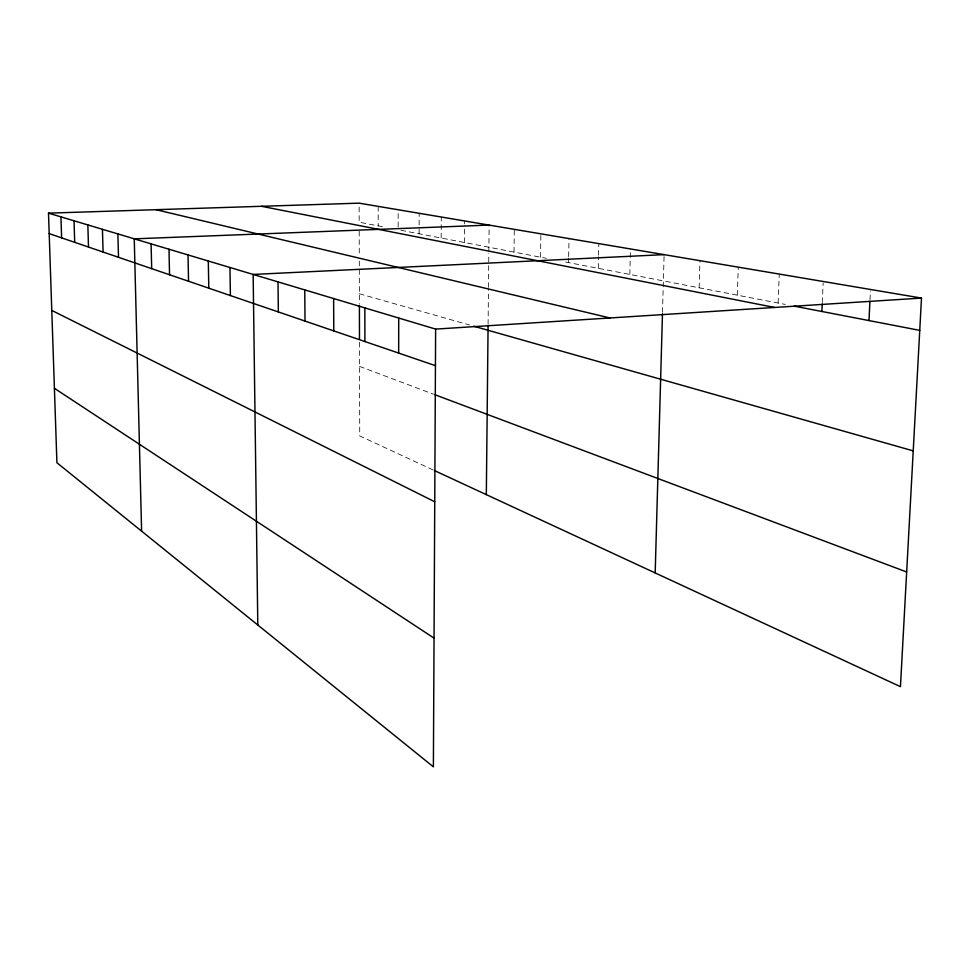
<?xml version="1.0" encoding="UTF-8"?>
<svg xmlns="http://www.w3.org/2000/svg" width="970" height="970" viewBox="0 0 970 970"><rect width="100%" height="100%" fill="white"/><g stroke="black" fill="none" stroke-linecap="round" stroke-linejoin="round"><path stroke-width="0.73" stroke-dasharray="4.85 3.64" d="M398.149 226.871L398.173 212.6M419.113 233.77L419.137 226.459M419.137 224.991L419.185 213.291M441.168 238.026L441.277 217.013M464.387 242.512L464.533 225.258M464.545 223.827L464.569 220.954M488.092 324.356L488.468 288.927M488.48 287.435L488.832 253.194M488.856 251.703L489.135 225.088M514.003 252.079L514.294 229.344M540.52 257.195L540.884 233.831M568.565 262.603L568.65 258.105M568.675 256.601L569.014 238.584M598.296 268.338L598.538 256.698M598.575 255.243L598.817 243.603M629.833 274.425L630.464 248.95M662.498 312.34L664.123 254.637M699.115 287.799L699.976 260.688M737.273 295.159L738.279 267.15M778.11 303.04L779.262 274.061M822.293 302.482L823.154 282.985M869.993 299.839L870.429 290.952M382.471 226.701L359.179 222.203L359.13 203.154M400.937 230.266L546.425 258.335M565.619 262.033L785.409 304.447M359.373 293.764L469.468 324.986M359.555 366.417L433.493 394.196M433.117 469.965L359.737 435.93L359.494 342.289M359.203 231.187L359.264 255.122M359.288 261.088L359.397 303.974M378.179 206.367L378.191 225.877"/><path stroke-width="1.45" d="M398.67 353.08L398.718 318.039M48.5 213.145L435.627 329.097L433.384 766.846L56.915 462.738L48.5 213.145L359.13 203.154L921.5 298.081L900.451 686.675L434.463 470.583M486.322 494.627L488.08 325.835M655.187 572.943L662.462 313.831M821.893 311.491L822.233 303.986M868.987 320.573L869.92 301.318M435.627 329.097L921.5 298.081M664.123 254.637L253.146 274.437L257.802 625.019M489.135 225.088L134.248 238.838L141.608 531.16M794.163 306.132L919.754 330.37M261.536 206.295L774.557 307.454M156.049 209.69L609.948 317.966M473.748 326.211L913.219 450.868M49.191 233.612L435.433 365.654M434.851 394.705L906.659 571.973M51.774 310.412L434.742 501.769M54.405 388.303L434.039 638.127M60.928 216.88L61.619 237.856M74.023 220.796L74.702 242.33M87.846 224.931L88.5 247.059M102.444 229.308L103.087 252.042M117.879 233.928L118.51 257.317M151.102 243.882L151.684 268.654M168.998 249.241L169.544 274.752M188.022 254.94L188.544 281.251M208.308 261.015L208.792 288.175M229.963 267.502L230.399 295.559M278.014 281.894L278.341 311.952M304.762 289.897L305.017 321.07M333.619 298.542L333.789 330.903M364.841 307.89L364.914 341.537M359.397 305.429L359.482 339.27"/></g></svg>
